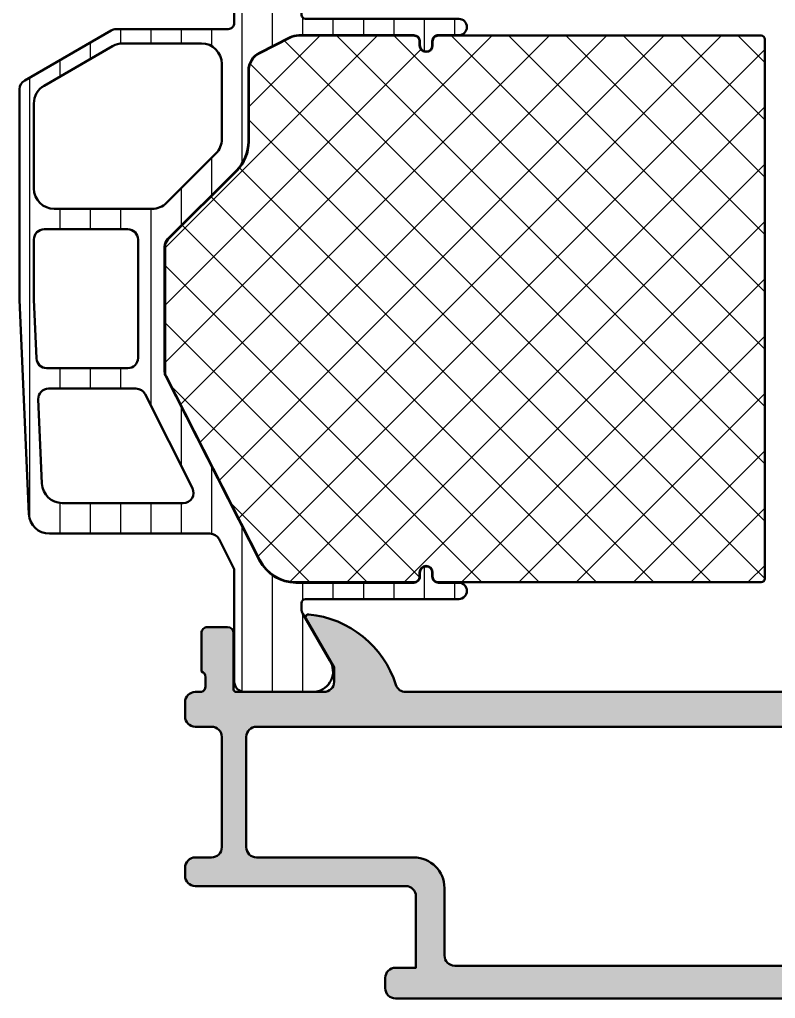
# Model space of a CAD drawing. Extents: x -30 to 68, y 10 to 95.
# Drawn here: x -10.9 to 26.1, y 10 to 57.91 of the extents above; entities that cross this region are included whole.
import ezdxf

# ---------------------------------------------------------------- set-up
doc = ezdxf.new("R2010")
doc.units = 0
for name, color, linetype, lineweight in [('0S-Alu contour', 7, 'Continuous', 50), ('0S-Alu hatch', 252, 'Continuous', 25), ('0S-Plastic contour', 254, 'Continuous', 50), ('0S-Plastic hatch', 253, 'Continuous', 25), ('0S-PT contour', 91, 'Continuous', 50), ('0S-PT hatch', 103, 'Continuous', 25)]:
    doc.layers.add(name, color=color, linetype=linetype, lineweight=lineweight)

# ---------------------------------------------------------------- blocks, each defined once
blk = doc.blocks.new('357030__1D7EA560_1CFF_4A0E_B555_128E01768698_')
at = {"layer": '0S-Alu hatch'}
h = blk.add_hatch(color=256, dxfattribs=at)
edge = h.paths.add_edge_path()
edge.add_ellipse((-1.499999999999957, 17.40000000000117), major_axis=(-0.4999999999999858, 0), ratio=1, start_angle=90.00000000000159, end_angle=180, ccw=False)
edge.add_line((-1.499999999999943, 16.90000000000118), (-2.29999999999994, 16.90000000000118))
edge.add_arc((-2.299999999999954, 16.40000000000118), 0.5, 89.99999999999837, 180)
edge.add_line((-2.799999999999954, 16.40000000000118), (-2.799999999999954, 16.00000000000116))
edge.add_arc((-2.299999999999968, 16.00000000000116), 0.4999999999999858, 180, 269.9999999999984)
edge.add_line((-2.299999999999982, 15.50000000000117), (7.999999999999992, 15.50000000000118))
edge.add_ellipse((8.000000000000028, 15.00000000000118), major_axis=(-0.5000000000000036, 0), ratio=1, start_angle=180, end_angle=270.0000000000041, ccw=False)
edge.add_line((8.50000000000003, 15.00000000000118), (8.500000000000028, 11.50000000000119))
edge.add_line((8.500000000000028, 11.50000000000119), (7.500000000000028, 11.5000000000012))
edge.add_arc((7.500000000000028, 11.00000000000121), 0.4999999999999876, 90, 180)
edge.add_line((7.00000000000004, 11.00000000000121), (7.000000000000028, 10.5000000000012))
edge.add_arc((7.5, 10.50000000000118), 0.4999999999999716, 180, 269.9999999999968)
edge.add_line((7.499999999999971, 10.00000000000121), (62.51516230869379, 10.00000000000118))
edge.add_arc((62.51516230869379, 11.00000000000117), 0.9999999999999928, 270, 330.0000000000002)
edge.add_line((63.38118771247822, 10.50000000000118), (67.93301270189221, 18.38399214882798))
edge.add_arc((67.4999999999997, 18.63399214882808), 0.5000000000002983, 330.000000000007, 360)
edge.add_line((68, 18.63399214882808), (68.00000000000003, 19.50001755261261))
edge.add_arc((67.49988893498801, 19.49990648760052), 0.5001110773447185, 0.0127242862475983, 89.98727571377123)
edge.add_line((67.50000000000006, 20.00001755261255), (66.19999976158144, 20.00002518200709))
edge.add_arc((66.20012636111603, 19.49989858247255), 0.5001266155579276, 90.01450356544221, 179.985496434536)
edge.add_line((65.69999976158148, 19.50002518200733), (65.69999999999996, 19.00002518200709))
edge.add_line((65.69999999999996, 19.00002518200709), (66.15963058617086, 19.00002768697197))
edge.add_ellipse((66.15963331086046, 18.50002768697939), major_axis=(-0.4999999999999988, 0), ratio=1, start_angle=145.9999999999972, end_angle=270.00031222642843, ccw=False)
edge.add_line((66.57415209713795, 18.22043123524399), (62.25727891424387, 11.82040354826576))
edge.add_ellipse((61.84276012796631, 12.10000000000118), major_axis=(-0.5000000000000491, 0), ratio=1, start_angle=89.9999999999983, end_angle=145.9999999999986, ccw=False)
edge.add_line((61.8427601279663, 11.60000000000112), (61.19999952316288, 11.60000000000117))
edge.add_ellipse((61.19999952316288, 12.10000000000122), major_axis=(-0.5000000000000498, 0), ratio=1, start_angle=0, end_angle=90.0000000000008, ccw=False)
edge.add_line((60.69999952316283, 12.10000000000122), (60.69999952316294, 19.00003281140163))
edge.add_line((60.69999952316294, 19.00003281140163), (61.70000000000005, 19.00003281140162))
edge.add_line((61.70000000000005, 19.00003281140162), (61.69999952316283, 19.5000328114016))
edge.add_arc((61.20001632405638, 19.50004961229518), 0.499983199388732, 359.9980746948052, 450.0019253052711)
edge.add_line((61.19999952316288, 20.00003281140164), (59.8999944368999, 20.00001958706603))
edge.add_arc((59.89999952316289, 19.50001958709188), 0.5000000000000135, 90.00058284280537, 180)
edge.add_line((59.39999952316288, 19.50001958709188), (59.39999952316288, 15.50003223253939))
edge.add_ellipse((58.89999952316292, 15.50003223253943), major_axis=(-0.4999999999999503, 0), ratio=1, start_angle=89.9917698571349, end_angle=180, ccw=False)
edge.add_line((58.89992770161772, 15.00003223769781), (58.40007134470806, 15.00010407741864))
edge.add_arc((58.39999952316293, 14.50010408257686), 0.5000000000001174, 89.9917698571431, 180)
edge.add_line((57.89999952316282, 14.50010408257686), (57.89999952316296, 14.30003457070877))
edge.add_arc((58.39999952316289, 14.30003457070872), 0.499999999999929, 180, 269.9999999999951)
edge.add_line((58.39999952316285, 13.80003457070879), (58.89999952316284, 13.8000345707088))
edge.add_ellipse((58.89999952316287, 13.3000345707088), major_axis=(-0.5, 0), ratio=1, start_angle=180, end_angle=270.00000000000324, ccw=False)
edge.add_line((59.39999952316288, 13.3000345707088), (59.39999952316279, 12.10000000000118))
edge.add_ellipse((58.89999952316276, 12.10000000000116), major_axis=(-0.5000000000000285, 0), ratio=1, start_angle=90.00000000000318, end_angle=180, ccw=False)
edge.add_line((58.89999952316279, 11.60000000000113), (45.99999999999996, 11.60000000000114))
edge.add_line((45.99999999999996, 11.60000000000114), (39.90049628097907, 12.20995037190325))
edge.add_ellipse((40.00000000000006, 13.20498756211327), major_axis=(-1.000000000000025, 0), ratio=1, start_angle=0, end_angle=84.28940686250121, ccw=False)
edge.add_line((39.00000000000004, 13.20498756211327), (39.00000000000006, 22.80000000000108))
edge.add_ellipse((39.50000000000008, 22.80000000000111), major_axis=(-0.5000000000000214, 0), ratio=1, start_angle=270.00000000000244, end_angle=360, ccw=False)
edge.add_line((39.50000000000006, 23.30000000000113), (40.50000000000006, 23.30000000000115))
edge.add_arc((40.50000000000006, 23.80000000000114), 0.4999999999999894, 269.9999999999992, 360)
edge.add_line((41.00000000000005, 23.80000000000114), (41.00000000000005, 25.00000000000123))
edge.add_ellipse((41.07883644654314, 25.26752059199437), major_axis=(-0.2788950563274547, 0), ratio=1, start_angle=-1.1645893741040823, end_angle=73.58012358050149, ccw=False)
edge.add_line((40.79999900000006, 25.27318899999277), (40.79999900000004, 25.72678299999271))
edge.add_ellipse((41.07886709564323, 25.73244365946978), major_axis=(-0.2789255417371719, 0), ratio=1, start_angle=-73.5754054446449, end_angle=1.1628700728869035, ccw=False)
edge.add_line((41.00000000000005, 25.99998699999274), (41.00000000000008, 27.87999800000123))
edge.add_arc((40.70000000000004, 27.8799980000012), 0.3000000000000398, 0, 90.00000000000543)
edge.add_line((40.70000000000002, 28.17999800000124), (39.72002568095723, 28.17999800000124))
edge.add_arc((39.72002568095727, 27.8799980000013), 0.2999999999999439, 90.0000000000068, 180)
edge.add_line((39.42002568095733, 27.8799980000013), (39.42002568095728, 25.12000000000123))
edge.add_ellipse((39.30002568095723, 25.12000000000123), major_axis=(-0.1200000000000543, 0), ratio=1, start_angle=89.9999999999967, end_angle=180, ccw=False)
edge.add_line((39.30002568095722, 25.00000000000118), (35.00000000000008, 25.00000000000119))
edge.add_ellipse((35.00000000000005, 25.5000000000012), major_axis=(-0.5000000000000071, 0), ratio=1, start_angle=0, end_angle=90.00000000000318, ccw=False)
edge.add_line((34.50000000000005, 25.5000000000012), (34.50000000000005, 26.20000000000118))
edge.add_line((34.50000000000005, 26.20000000000118), (35.88149545762244, 28.59282032302874))
edge.add_arc((35.76188021535177, 28.66188021535288), 0.1381197846482956, 330.0000000000015, 455.6225775507983)
edge.add_arc((36.23822324117396, 23.8233911381537), 4.99999999999968, 95.62257755079499, 162.2515836439312)
edge.add_ellipse((31.00000000000013, 25.5000000000015), major_axis=(-0.5000000000003353, 0), ratio=1, start_angle=89.99999999998619, end_angle=162.251583643919, ccw=False)
edge.add_line((31.00000000000001, 25.00000000000117), (8.000000000000062, 25.00000000000118))
edge.add_ellipse((8.000000000000036, 25.50000000000145), major_axis=(-0.50000000000027, 0), ratio=1, start_angle=17.748416356074074, end_angle=90.00000000000318, ccw=False)
edge.add_arc((2.761776758826215, 23.82339113815362), 4.999999999999748, 17.74841635606982, 84.3774224492059)
edge.add_arc((3.238119784648347, 28.66188021535288), 0.1381197846482941, 84.37742244920972, 209.9999999999935)
edge.add_line((3.11850454237768, 28.59282032302875), (4.500000000000056, 26.20000000000116))
edge.add_line((4.500000000000056, 26.20000000000116), (4.500000000000063, 25.50000000000118))
edge.add_ellipse((4.000000000000035, 25.5000000000012), major_axis=(-0.5000000000000285, 0), ratio=1, start_angle=89.9999999999975, end_angle=180, ccw=False)
edge.add_line((4.000000000000014, 25.00000000000117), (-0.3000256809571908, 25.00000000000118))
edge.add_ellipse((-0.3000256809571766, 25.12000000000121), major_axis=(-0.1200000000000259, 0), ratio=1, start_angle=0, end_angle=89.99999999999329, ccw=False)
edge.add_line((-0.4200256809572025, 25.12000000000121), (-0.4200256809572096, 27.87999800000118))
edge.add_arc((-0.7200256809572068, 27.87999800000119), 0.2999999999999971, 0, 90)
edge.add_line((-0.7200256809572068, 28.17999800000118), (-1.69999999999996, 28.17999800000119))
edge.add_arc((-1.699999999999974, 27.87999800000117), 0.3000000000000256, 89.99999999999729, 180)
edge.add_line((-2, 27.87999800000117), (-1.999999999999985, 25.99998699999267))
edge.add_ellipse((-2.078867095643119, 25.73244365946975), major_axis=(-0.2789255417371206, 0), ratio=1, start_angle=178.8371299271148, end_angle=253.5754054446509, ccw=False)
edge.add_line((-1.799998999999979, 25.7267829999927), (-1.799998999999999, 25.27318899999264))
edge.add_ellipse((-2.078836446543036, 25.26752059199429), major_axis=(-0.2788950563274231, 0), ratio=1, start_angle=106.4198764194885, end_angle=181.1645893740925, ccw=False)
edge.add_line((-2.000000000000013, 25.00000000000118), (-2.299999999999982, 25.00000000000118))
edge.add_arc((-2.299999999999997, 24.50000000000119), 0.4999999999999929, 89.99999999999837, 180)
edge.add_line((-2.79999999999999, 24.50000000000119), (-2.799999999999968, 23.80000000000122))
edge.add_arc((-2.299999999999926, 23.80000000000123), 0.5000000000000427, 180, 270)
edge.add_line((-2.299999999999926, 23.30000000000119), (-1.499999999999943, 23.30000000000119))
edge.add_ellipse((-1.499999999999914, 22.80000000000122), major_axis=(-0.499999999999961, 0), ratio=1, start_angle=180, end_angle=270.00000000000324, ccw=False)
edge.add_line((-0.9999999999999538, 22.80000000000122), (-0.9999999999999715, 17.40000000000118))
edge = h.paths.add_edge_path()
edge.add_ellipse((0.7000000000000455, 17.40000000000118), major_axis=(-0.5, 0), ratio=1, start_angle=0, end_angle=90, ccw=False)
edge.add_line((0.2000000000000455, 17.40000000000117), (0.2000000000000455, 22.80000000000118))
edge.add_ellipse((0.7000000000000455, 22.80000000000118), major_axis=(-0.5, 0), ratio=1, start_angle=270, end_angle=360, ccw=False)
edge.add_line((0.7000000000000455, 23.30000000000118), (37.30000000000001, 23.30000000000118))
edge.add_ellipse((37.30000000000002, 22.80000000000116), major_axis=(-0.5000000000000214, 0), ratio=1, start_angle=180, end_angle=270.0000000000008, ccw=False)
edge.add_line((37.80000000000004, 22.80000000000117), (37.80000000000007, 12.10000000000121))
edge.add_ellipse((37.30000000000004, 12.10000000000121), major_axis=(-0.5000000000000285, 0), ratio=1, start_angle=89.9999999999967, end_angle=180, ccw=False)
edge.add_line((37.30000000000001, 11.60000000000118), (10.40000000000002, 11.60000000000118))
edge.add_ellipse((10.40000000000004, 12.10000000000117), major_axis=(-0.4999999999999929, 0), ratio=1, start_angle=0, end_angle=89.9999999999975, ccw=False)
edge.add_line((9.900000000000048, 12.10000000000119), (9.900000000000018, 15.40000000000119))
edge.add_arc((8.400000000000027, 15.40000000000119), 1.499999999999992, 0, 89.99999999999973)
edge.add_line((8.400000000000034, 16.90000000000118), (0.7000000000000455, 16.90000000000118))
at = {"layer": '0S-Alu contour', "color": 7}
for points in [[(3.11850454237768, 28.59282032302875), (4.500000000000056, 26.20000000000116), (4.500000000000063, 25.50000000000118)], [(-2, 27.87999800000117), (-1.999999999999985, 25.99998699999267)], [(-0.7200256809572068, 28.17999800000118), (-1.69999999999996, 28.17999800000119)], [(-0.4200256809572025, 25.12000000000121), (-0.4200256809572096, 27.87999800000118)], [(-1.799998999999979, 25.7267829999927), (-1.799998999999999, 25.27318899999264)], [(-2.000000000000013, 25.00000000000118), (-2.299999999999982, 25.00000000000118)], [(4.000000000000014, 25.00000000000117), (-0.3000256809571908, 25.00000000000118)], [(31.00000000000001, 25.00000000000117), (8.000000000000062, 25.00000000000118)], [(-2.79999999999999, 24.50000000000119), (-2.799999999999968, 23.80000000000122)], [(-2.299999999999926, 23.30000000000119), (-1.499999999999943, 23.30000000000119)], [(0.7000000000000455, 23.30000000000118), (37.30000000000001, 23.30000000000118)], [(-0.9999999999999538, 22.80000000000122), (-0.9999999999999715, 17.40000000000118)], [(0.2000000000000455, 17.40000000000117), (0.2000000000000455, 22.80000000000118)], [(-1.499999999999943, 16.90000000000118), (-2.29999999999994, 16.90000000000118)], [(8.400000000000034, 16.90000000000118), (0.7000000000000455, 16.90000000000118)], [(-2.799999999999954, 16.40000000000118), (-2.799999999999954, 16.00000000000116)], [(-2.299999999999982, 15.50000000000117), (7.999999999999992, 15.50000000000118)], [(9.900000000000048, 12.10000000000119), (9.900000000000018, 15.40000000000119)], [(8.50000000000003, 15.00000000000118), (8.500000000000028, 11.50000000000119), (7.500000000000028, 11.5000000000012)], [(37.30000000000001, 11.60000000000118), (10.40000000000002, 11.60000000000118)], [(7.00000000000004, 11.00000000000121), (7.000000000000028, 10.5000000000012)], [(7.499999999999971, 10.00000000000121), (62.51516230869379, 10.00000000000118)]]:
    blk.add_lwpolyline(points, dxfattribs=at)
for centre, radius, start, end in [((3.238119784648347, 28.66188021535288), 0.1381197846482941, 84.37742244920972, 209.9999999999935), ((2.761776758826215, 23.82339113815362), 4.999999999999748, 17.74841635606982, 84.3774224492059), ((-1.699999999999974, 27.87999800000117), 0.3000000000000256, 89.99999999999729, 180), ((-0.7200256809572068, 27.87999800000119), 0.2999999999999971, 0, 90), ((-2.299999999999997, 24.50000000000119), 0.4999999999999929, 89.99999999999837, 180), ((-2.299999999999926, 23.80000000000123), 0.5000000000000427, 180, 270), ((-2.299999999999954, 16.40000000000118), 0.5, 89.99999999999837, 180), ((8.400000000000027, 15.40000000000119), 1.499999999999992, 0, 89.99999999999973), ((-2.299999999999968, 16.00000000000116), 0.4999999999999858, 180, 269.9999999999984), ((7.500000000000028, 11.00000000000121), 0.4999999999999876, 90, 180), ((7.5, 10.50000000000118), 0.4999999999999716, 180, 269.9999999999968)]:
    blk.add_arc(centre, radius, start, end, dxfattribs=at)
at = {"layer": '0S-Alu contour', "color": 7, "extrusion": (0, 0, -1)}
for centre, radius, start, end in [((2.078867095643119, 25.73244365946975), 0.2789255417371206, 106.4245945553491, 181.1628700728853), ((-4.000000000000035, 25.5000000000012), 0.5000000000000285, 180, 270.0000000000025), ((2.078836446543036, 25.26752059199429), 0.2788950563274231, 178.8354106259075, 253.5801235805115), ((0.3000256809571766, 25.12000000000121), 0.1200000000000259, 270.0000000000068, 0), ((-8.000000000000036, 25.50000000000145), 0.50000000000027, 269.9999999999968, 342.2515836439259), ((1.499999999999914, 22.80000000000122), 0.499999999999961, 89.99999999999675, 180), ((-0.7000000000000455, 22.80000000000118), 0.5, 0, 90), ((1.499999999999957, 17.40000000000117), 0.4999999999999858, 180, 269.9999999999984), ((-0.7000000000000455, 17.40000000000118), 0.5, 270, 0), ((-8.000000000000028, 15.00000000000118), 0.5000000000000036, 89.99999999999594, 180), ((-10.40000000000004, 12.10000000000117), 0.4999999999999929, 270.0000000000025, 0)]:
    blk.add_arc(centre, radius, start, end, dxfattribs=at)
blk = doc.blocks.new('284043__25168986_6EFD_470F_A952_3BB2CEE1BB8D___A9C85227_8620_4656_8757_B1713C1164D4_')
at = {"layer": '0S-Plastic hatch'}
h = blk.add_hatch(dxfattribs=at)
h.set_pattern_fill('ANSI31', color=256, scale=0.4680000000000001, angle=45, style=0)
h.set_pattern_definition([(90, (0, 0), (-1.4859, 0), [])])
edge = h.paths.add_edge_path()
edge.add_ellipse((-0.6894094409476282, 57.75000000000336), major_axis=(-0.3000000000000096, 0), ratio=1, start_angle=90.00000000000267, end_angle=180.0079886915353, ccw=False)
edge.add_line((-0.689409440947614, 57.45000000000335), (-6.165970436409693, 57.45000000000337))
edge.add_arc((-6.165970436409793, 56.95000000000301), 0.5000000000003624, 89.99999999998862, 119.999999999991)
edge.add_line((-6.415970436409907, 57.38301270189558), (-10.64994503262528, 54.93852632902854))
edge.add_arc((-10.39994503262541, 54.50551362713614), 0.5000000000000941, 119.9999999999768, 180)
edge.add_line((-10.8999450326255, 54.50551362713614), (-10.89994503262551, 44.20188277422144))
edge.add_line((-10.89994503262551, 44.20188277422144), (-10.44170151195214, 33.70638061263785))
edge.add_arc((-9.442653290370458, 33.75000000000321), 0.9999999999998316, 182.5000000000017, 270.0000000000065)
edge.add_line((-9.442653290370345, 32.75000000000338), (-1.582449368332788, 32.75000000000336))
edge.add_ellipse((-1.582449368332746, 32.25000000000354), major_axis=(-0.4999999999998153, 0), ratio=1, start_angle=207.0072193886972, end_angle=270.0000000000049, ccw=False)
edge.add_line((-1.136974711653971, 32.47705138241894), (-0.4219590108660043, 31.07419106754132))
edge.add_ellipse((-0.6892438048734136, 30.9379602380921), major_axis=(-0.3000000000000101, 0), ratio=1, start_angle=179.9920113084649, end_angle=207.0072193886818, ccw=False)
edge.add_line((-0.389243807789469, 30.93791840940117), (-0.3900006170636914, 25.50999861706489))
edge.add_arc((0.1099953603749242, 25.50999597743981), 0.4999959774455833, 179.9996975182267, 270.0003024811867)
edge.add_line((0.1099980000000044, 25.0100000000012), (3.586539498099469, 25.01000000000119))
edge.add_arc((3.444228849108128, 25.99981807472405), 0.9999960709244792, 278.181608051899, 392.7270160998406)
edge.add_line((4.285481498099478, 26.5404530000012), (2.966964645140819, 28.8241914929912))
edge.add_ellipse((3.399977361871222, 29.07419146729075), major_axis=(-0.5000000000000189, 0), ratio=1, start_angle=0.001175055589214935, end_angle=29.99999659934241, ccw=False)
edge.add_line((2.899977361976354, 29.07418121299629), (2.900054967374501, 29.3499999995764))
edge.add_ellipse((3.100054967587951, 29.34999999978992), major_axis=(-0.2000000002134499, 0), ratio=1, start_angle=270.00000006120507, end_angle=360, ccw=False)
edge.add_line((3.100054967374305, 29.55000000000337), (10.60005496737448, 29.55000000000338))
edge.add_arc((10.60005496737451, 29.95000000000338), 0.3999999999999986, 269.9999999999959, 449.9999999999959)
edge.add_line((10.60005496737454, 30.35000000000338), (9.600054967374597, 30.35000000000336))
edge.add_ellipse((9.600054967374488, 30.65000000000331), major_axis=(-0.2999999999999474, 0), ratio=1, start_angle=0, end_angle=90.0000000000204, ccw=False)
edge.add_line((9.300054967374543, 30.65000000000331), (9.300054967374585, 30.85000000000338))
edge.add_arc((9.000054967374545, 30.85000000000338), 0.3000000000000398, 0, 180)
edge.add_line((8.700054967374506, 30.85000000000338), (8.700054967374477, 30.65000000000329))
edge.add_ellipse((8.400054967374594, 30.65000000000332), major_axis=(-0.2999999999998835, 0), ratio=1, start_angle=89.9999999999946, end_angle=180, ccw=False)
edge.add_line((8.400054967374565, 30.35000000000343), (2.629705717146478, 30.35000000000339))
edge.add_ellipse((2.62970571714662, 32.35000000000344), major_axis=(-2.000000000000042, 0), ratio=1, start_angle=27.007219388690203, end_angle=89.99999999999591, ccw=False)
edge.add_line((0.8478070904307159, 31.44179447034171), (-3.745419689304327, 40.45370226400222))
edge.add_ellipse((-3.299945032625757, 40.68075364641777), major_axis=(-0.4999999999997004, 0), ratio=1, start_angle=0, end_angle=27.007219388723115, ccw=False)
edge.add_line((-3.799945032625457, 40.68075364641777), (-3.799945032625487, 46.8044155877317))
edge.add_ellipse((-3.299945032625487, 46.8044155877317), major_axis=(-0.5, 0), ratio=1, start_angle=314.99999999999727, end_angle=360, ccw=False)
edge.add_line((-3.653498423218744, 47.157968978325), (-0.2857314702524856, 50.52573593129103))
edge.add_arc((-1.699945032625535, 51.93994949366418), 2, 314.9999999999981, 360)
edge.add_line((0.3000549673744652, 51.93994949366418), (0.3000549673745922, 55.40247913859655))
edge.add_ellipse((1.300054967374521, 55.4024791385965), major_axis=(-0.999999999999929, 0), ratio=1, start_angle=296.98646930829625, end_angle=360, ccw=False)
edge.add_line((0.8462748960453143, 56.2935928501195), (2.314224088476777, 57.04111371152644))
edge.add_ellipse((2.768004159805784, 56.15000000000441), major_axis=(-0.9999999999989642, 0), ratio=1, start_angle=270.00000000001467, end_angle=296.9864693083115, ccw=False)
edge.add_line((2.768004159805528, 57.15000000000338), (8.400054967374423, 57.15000000000333))
edge.add_ellipse((8.40005496737438, 56.85000000000345), major_axis=(-0.2999999999998835, 0), ratio=1, start_angle=180, end_angle=269.99999999999187, ccw=False)
edge.add_line((8.700054967374262, 56.85000000000345), (8.700054967374506, 56.65000000000336))
edge.add_arc((9.000054967374515, 56.65000000000336), 0.3000000000000114, 180, 360)
edge.add_line((9.300054967374528, 56.65000000000336), (9.300054967374535, 56.8500000000033))
edge.add_ellipse((9.60005496737439, 56.85000000000338), major_axis=(-0.299999999999855, 0), ratio=1, start_angle=269.99999999999864, end_angle=360, ccw=False)
edge.add_line((9.600054967374398, 57.15000000000324), (10.60005496737448, 57.15000000000338))
edge.add_arc((10.60005496737445, 57.55000000000339), 0.4000000000000057, 270.0000000000041, 450.000000000004)
edge.add_line((10.60005496737442, 57.95000000000339), (3.100054967374362, 57.95000000000342))
edge.add_ellipse((3.100054967374532, 58.15000000000333), major_axis=(-0.1999999999999034, 0), ratio=1, start_angle=0, end_angle=89.99999999995123, ccw=False)
edge.add_line((2.900054967374629, 58.15000000000333), (2.899977361976354, 58.42581878700526))
edge.add_ellipse((3.399977361871194, 58.42580853271162), major_axis=(-0.4999999999999902, 0), ratio=1, start_angle=330.0000034006566, end_angle=359.9988249447209, ccw=False)
edge.add_line((2.96696464514082, 58.67580850701116), (4.285481498099471, 60.9595470000012))
edge.add_arc((3.444228849108128, 61.50018192527835), 0.99999607092447, 327.2729839001595, 441.818391948101)
edge.add_line((3.586539498099468, 62.4900000000012), (0.1099980000000045, 62.4900000000012))
edge.add_arc((0.1099953603749242, 61.99000402256257), 0.4999959774455975, 89.9996975188133, 180.0003024817733)
edge.add_line((-0.3900006170637055, 61.99000138293238), (-0.3894094438636841, 57.75004182869442))
edge = h.paths.add_edge_path()
edge.add_ellipse((-4.414158594998525, 49.65000000000337), major_axis=(-0.9999999999999998, 0), ratio=1, start_angle=90, end_angle=135.0000000000001, ccw=False)
edge.add_line((-4.414158594998525, 48.65000000000337), (-9.199945032625465, 48.65000000000337))
edge.add_ellipse((-9.199945032625465, 49.65000000000337), major_axis=(-1, 0), ratio=1, start_angle=0, end_angle=90, ccw=False)
edge.add_line((-10.19994503262546, 49.65000000000337), (-10.19994503262546, 53.81269330410873))
edge.add_ellipse((-9.199945032625465, 53.81269330410873), major_axis=(-1, 0), ratio=1, start_angle=300.00000000000034, end_angle=360, ccw=False)
edge.add_line((-9.699945032625468, 54.67871870789316), (-6.344431405492509, 56.61602540378781))
edge.add_ellipse((-5.8444314054925, 55.75000000000338), major_axis=(-1, 0), ratio=1, start_angle=270.0000000000008, end_angle=300.00000000000057, ccw=False)
edge.add_line((-5.844431405492514, 56.75000000000338), (-1.999945032625419, 56.75000000000338))
edge.add_ellipse((-1.999945032625419, 55.75000000000338), major_axis=(-1, 0), ratio=1, start_angle=180, end_angle=270, ccw=False)
edge.add_line((-0.9999450326254191, 55.75000000000338), (-0.9999450326254165, 52.06421356237648))
edge.add_ellipse((-1.999945032625419, 52.06421356237648), major_axis=(-1.000000000000002, 0), ratio=1, start_angle=135.0000000000004, end_angle=180, ccw=False)
edge.add_line((-1.292838251438866, 51.35710678118993), (-3.707051813811976, 48.94289321881682))
edge = h.paths.add_edge_path()
edge.add_ellipse((-8.807477825119108, 35.25000000000336), major_axis=(-0.9999999999999644, 0), ratio=1, start_angle=2.5000000000035243, end_angle=89.9999999999992, ccw=False)
edge.add_line((-9.806526046700924, 35.20638061263796), (-9.98648814441663, 39.32819030632095))
edge.add_ellipse((-9.486964033625853, 39.35000000000353), major_axis=(-0.499999999999844, 0), ratio=1, start_angle=-90.00000000002109, end_angle=2.499999999990507, ccw=False)
edge.add_line((-9.486964033625666, 39.85000000000337), (-5.201609791065834, 39.85000000000336))
edge.add_ellipse((-5.201609791065848, 39.35000000000328), major_axis=(-0.5000000000000853, 0), ratio=1, start_angle=206.7367475977952, end_angle=269.9999999999984, ccw=False)
edge.add_line((-4.75506827785762, 39.57494594235786), (-2.437811529662443, 34.97494594235779))
edge.add_ellipse((-2.884353042870529, 34.75000000000329), major_axis=(-0.4999999999999219, 0), ratio=1, start_angle=89.9999999999983, end_angle=206.7367475977945, ccw=False)
edge.add_line((-2.884353042870543, 34.25000000000337), (-8.80747782511912, 34.25000000000339))
edge = h.paths.add_edge_path()
edge.add_ellipse((-9.574285919442687, 41.35000000000338), major_axis=(-0.5000000000000142, 0), ratio=1, start_angle=2.500000000001819, end_angle=90.00000000000159, ccw=False)
edge.add_line((-10.07381003023363, 41.32819030632069), (-10.19994503262546, 44.21715682855451))
edge.add_line((-10.19994503262546, 44.21715682855451), (-10.19994503262546, 47.15000000000337))
edge.add_ellipse((-9.699945032625465, 47.15000000000337), major_axis=(-0.5, 0), ratio=1, start_angle=270, end_angle=360, ccw=False)
edge.add_line((-9.699945032625465, 47.65000000000337), (-5.599945032625441, 47.65000000000337))
edge.add_ellipse((-5.599945032625441, 47.15000000000337), major_axis=(-0.5, 0), ratio=1, start_angle=180, end_angle=270, ccw=False)
edge.add_line((-5.099945032625441, 47.15000000000337), (-5.099945032625438, 41.35000000000336))
edge.add_ellipse((-5.599945032625441, 41.35000000000336), major_axis=(-0.5000000000000036, 0), ratio=1, start_angle=90, end_angle=180, ccw=False)
edge.add_line((-5.599945032625441, 40.85000000000336), (-9.574285919442673, 40.85000000000337))
at = {"layer": '0S-Alu contour', "color": 7}
for points in [[(-9.699945032625468, 54.67871870789316), (-6.344431405492509, 56.61602540378781)], [(-5.844431405492514, 56.75000000000338), (-1.999945032625419, 56.75000000000338)], [(-0.9999450326254191, 55.75000000000338), (-0.9999450326254165, 52.06421356237648)], [(-10.19994503262546, 49.65000000000337), (-10.19994503262546, 53.81269330410873)], [(-1.292838251438866, 51.35710678118993), (-3.707051813811976, 48.94289321881682)], [(-4.414158594998525, 48.65000000000337), (-9.199945032625465, 48.65000000000337)], [(-9.699945032625465, 47.65000000000337), (-5.599945032625441, 47.65000000000337)], [(-10.07381003023363, 41.32819030632069), (-10.19994503262546, 44.21715682855451), (-10.19994503262546, 47.15000000000337)], [(-5.099945032625441, 47.15000000000337), (-5.099945032625438, 41.35000000000336)], [(-5.599945032625441, 40.85000000000336), (-9.574285919442673, 40.85000000000337)], [(-9.486964033625666, 39.85000000000337), (-5.201609791065834, 39.85000000000336)], [(-9.806526046700924, 35.20638061263796), (-9.98648814441663, 39.32819030632095)], [(-4.75506827785762, 39.57494594235786), (-2.437811529662443, 34.97494594235779)], [(-2.884353042870543, 34.25000000000337), (-8.80747782511912, 34.25000000000339)]]:
    blk.add_lwpolyline(points, dxfattribs=at)
at = {"layer": '0S-Alu contour', "color": 7, "extrusion": (0, 0, -1)}
for centre, radius, start, end in [((5.8444314054925, 55.75000000000338), 1, 59.99999999999943, 89.9999999999992), ((1.999945032625419, 55.75000000000338), 1, 90, 180), ((9.199945032625465, 53.81269330410873), 1, 0, 59.99999999999968), ((1.999945032625419, 52.06421356237648), 1.000000000000002, 180, 224.9999999999997), ((9.199945032625465, 49.65000000000337), 1, 270, 0), ((4.414158594998525, 49.65000000000337), 0.9999999999999998, 224.9999999999999, 270), ((9.699945032625465, 47.15000000000337), 0.5, 0, 90), ((5.599945032625441, 47.15000000000337), 0.5, 90, 180), ((9.574285919442687, 41.35000000000338), 0.5000000000000142, 269.9999999999984, 357.4999999999982), ((5.599945032625441, 41.35000000000336), 0.5000000000000036, 180, 270), ((9.486964033625853, 39.35000000000353), 0.499999999999844, 357.5000000000095, 90.00000000002115), ((5.201609791065848, 39.35000000000328), 0.5000000000000853, 90.0000000000016, 153.2632524022048), ((8.807477825119108, 35.25000000000336), 0.9999999999999644, 270.0000000000008, 357.4999999999965), ((2.884353042870529, 34.75000000000329), 0.4999999999999219, 153.2632524022055, 270.0000000000017)]:
    blk.add_arc(centre, radius, start, end, dxfattribs=at)
at = {"layer": '0S-Plastic contour', "color": 7}
for points in [[(3.586539498099468, 62.4900000000012), (0.1099980000000045, 62.4900000000012)], [(-0.3900006170637055, 61.99000138293238), (-0.3894094438636841, 57.75004182869442)], [(2.96696464514082, 58.67580850701116), (4.285481498099471, 60.9595470000012)], [(2.900054967374629, 58.15000000000333), (2.899977361976354, 58.42581878700526)], [(10.60005496737442, 57.95000000000339), (3.100054967374362, 57.95000000000342)], [(-6.415970436409907, 57.38301270189558), (-10.64994503262528, 54.93852632902854)], [(-0.689409440947614, 57.45000000000335), (-6.165970436409693, 57.45000000000337)], [(0.8462748960453143, 56.2935928501195), (2.314224088476777, 57.04111371152644)], [(2.768004159805528, 57.15000000000338), (8.400054967374423, 57.15000000000333)], [(9.600054967374398, 57.15000000000324), (10.60005496737448, 57.15000000000338)], [(8.700054967374262, 56.85000000000345), (8.700054967374506, 56.65000000000336)], [(9.300054967374528, 56.65000000000336), (9.300054967374535, 56.8500000000033)], [(0.3000549673744652, 51.93994949366418), (0.3000549673745922, 55.40247913859655)], [(-10.8999450326255, 54.50551362713614), (-10.89994503262551, 44.20188277422144), (-10.44170151195214, 33.70638061263785)], [(-3.653498423218744, 47.157968978325), (-0.2857314702524856, 50.52573593129103)], [(-3.799945032625457, 40.68075364641777), (-3.799945032625487, 46.8044155877317)], [(0.8478070904307159, 31.44179447034171), (-3.745419689304327, 40.45370226400222)], [(-9.442653290370345, 32.75000000000338), (-1.582449368332788, 32.75000000000336)], [(-1.136974711653971, 32.47705138241894), (-0.4219590108660043, 31.07419106754132)], [(-0.389243807789469, 30.93791840940117), (-0.3900006170636914, 25.50999861706489)], [(8.700054967374506, 30.85000000000338), (8.700054967374477, 30.65000000000329)], [(9.300054967374543, 30.65000000000331), (9.300054967374585, 30.85000000000338)], [(8.400054967374565, 30.35000000000343), (2.629705717146478, 30.35000000000339)], [(10.60005496737454, 30.35000000000338), (9.600054967374597, 30.35000000000336)], [(2.899977361976354, 29.07418121299629), (2.900054967374501, 29.3499999995764)], [(3.100054967374305, 29.55000000000337), (10.60005496737448, 29.55000000000338)], [(4.285481498099478, 26.5404530000012), (2.966964645140819, 28.8241914929912)], [(0.1099980000000044, 25.0100000000012), (3.586539498099469, 25.01000000000119)]]:
    blk.add_lwpolyline(points, dxfattribs=at)
for centre, radius, start, end in [((0.1099953603749242, 61.99000402256257), 0.4999959774455975, 89.9996975188133, 180.0003024817733), ((3.444228849108128, 61.50018192527835), 0.99999607092447, 327.2729839001595, 81.81839194810105), ((10.60005496737445, 57.55000000000339), 0.4000000000000057, 270.0000000000041, 90.00000000000406), ((-6.165970436409793, 56.95000000000301), 0.5000000000003624, 89.99999999998862, 119.999999999991), ((9.000054967374515, 56.65000000000336), 0.3000000000000114, 180, 0), ((-10.39994503262541, 54.50551362713614), 0.5000000000000941, 119.9999999999768, 180), ((-1.699945032625535, 51.93994949366418), 2, 314.9999999999981, 0), ((-9.442653290370458, 33.75000000000321), 0.9999999999998316, 182.5000000000017, 270.0000000000065), ((9.000054967374545, 30.85000000000338), 0.3000000000000398, 0, 180), ((10.60005496737451, 29.95000000000338), 0.3999999999999986, 269.9999999999959, 89.99999999999594), ((3.444228849108128, 25.99981807472405), 0.9999960709244792, 278.181608051899, 32.72701609984058), ((0.1099953603749242, 25.50999597743981), 0.4999959774455833, 179.9996975182267, 270.0003024811867)]:
    blk.add_arc(centre, radius, start, end, dxfattribs=at)
at = {"layer": '0S-Plastic contour', "color": 7, "extrusion": (0, 0, -1)}
for centre, radius, start, end in [((-3.399977361871194, 58.42580853271162), 0.4999999999999902, 0.0011750552790585, 29.99999659934338), ((-3.100054967374532, 58.15000000000333), 0.1999999999999034, 270.0000000000488, 0), ((0.6894094409476282, 57.75000000000336), 0.3000000000000096, 179.9920113084647, 269.9999999999973), ((-2.768004159805784, 56.15000000000441), 0.9999999999989642, 63.0135306916885, 89.99999999998533), ((-8.40005496737438, 56.85000000000345), 0.2999999999998835, 90.00000000000813, 180), ((-9.60005496737439, 56.85000000000338), 0.299999999999855, 0, 90.00000000000136), ((-1.300054967374521, 55.4024791385965), 0.999999999999929, 0, 63.01353069170378), ((3.299945032625487, 46.8044155877317), 0.5, 0, 45.00000000000273), ((3.299945032625757, 40.68075364641777), 0.4999999999997004, 332.9927806112769, 0), ((1.582449368332746, 32.25000000000354), 0.4999999999998153, 89.99999999999511, 152.9927806113028), ((-2.62970571714662, 32.35000000000344), 2.000000000000042, 270.0000000000041, 332.9927806113098), ((0.6892438048734136, 30.9379602380921), 0.3000000000000101, 152.9927806113182, 180.0079886915352), ((-8.400054967374594, 30.65000000000332), 0.2999999999998835, 180, 270.0000000000054), ((-9.600054967374488, 30.65000000000331), 0.2999999999999474, 269.9999999999796, 0), ((-3.100054967587951, 29.34999999978992), 0.2000000002134499, 0, 89.99999993879493), ((-3.399977361871222, 29.07419146729075), 0.5000000000000189, 330.0000034006576, 359.9988249444108)]:
    blk.add_arc(centre, radius, start, end, dxfattribs=at)
blk = doc.blocks.new('466760__BA4E23B8_11B2_4372_8FF5_C938536458D4_')
at = {"layer": '0S-PT hatch'}
h = blk.add_hatch(dxfattribs=at)
h.set_pattern_fill('ANSI37', color=256, scale=0.625, angle=90, style=0)
h.set_pattern_definition([(135, (0, 0), (-1.403165018917055, -1.403165018917055), []), (225, (0, 0), (1.403165018917055, -1.403165018917055), [])])
edge = h.paths.add_edge_path()
edge.add_line((9.60005496737456, 30.37000000000339), (25.40010993475198, 30.37000000000336))
edge.add_arc((25.40010993475195, 30.55000000000331), 0.1799999999999535, 270.000000000009, 360)
edge.add_line((25.58010993475191, 30.55000000000331), (25.58010993475208, 56.95000000000456))
edge.add_arc((25.40010993475329, 56.95000000000456), 0.1799999999987918, 0, 89.99999999999548)
edge.add_line((25.4001099347533, 57.13000000000335), (9.600054967374398, 57.13000000000338))
edge.add_arc((9.60005496737439, 56.85000000000338), 0.2800000000000082, 89.99999999999856, 180)
edge.add_line((9.320054967374382, 56.85000000000338), (9.32005496737456, 56.6500000000034))
edge.add_ellipse((9.000054967374545, 56.6500000000034), major_axis=(-0.3200000000000145, 0), ratio=1, start_angle=0, end_angle=180, ccw=False)
edge.add_line((8.68005496737453, 56.6500000000034), (8.680054967374303, 56.8500000000035))
edge.add_arc((8.400054967374373, 56.85000000000344), 0.2799999999999301, 0, 90.00000000002181)
edge.add_line((8.400054967374267, 57.13000000000337), (2.768004159805528, 57.13000000000337))
edge.add_arc((2.768004159805769, 56.1500000000044), 0.9799999999989665, 90.00000000001413, 116.9864693083102)
edge.add_line((2.323299689903369, 57.02329143729599), (0.855350497471818, 56.27577057588911))
edge.add_arc((1.300054967374592, 55.40247913859641), 0.9800000000001311, 116.9864693083002, 180)
edge.add_line((0.3200549673744613, 55.40247913859641), (0.320054967374503, 51.93994949366448))
edge.add_ellipse((-1.699945032625493, 51.93994949366445), major_axis=(-2.019999999999996, 0), ratio=1, start_angle=135.0000000000001, end_angle=180, ccw=False)
edge.add_line((-0.271589334628669, 50.51159379566763), (-3.639356287595063, 47.14382684270122))
edge.add_arc((-3.299945032625544, 46.80441558773169), 0.479999999999982, 134.9999999999982, 180)
edge.add_line((-3.779945032625525, 46.80441558773169), (-3.779945032625462, 40.68075364641752))
edge.add_arc((-3.299945032625785, 40.68075364641778), 0.4799999999996772, 180, 207.0072193887268)
edge.add_line((-3.727600703037167, 40.46278431929884), (0.865626076697708, 31.4508765256382))
edge.add_arc((2.629705717146364, 32.35000000000342), 1.980000000000014, 207.0072193886944, 270.0000000000031)
edge.add_line((2.629705717146474, 30.3700000000034), (8.40005496737458, 30.37000000000336))
edge.add_arc((8.4000549673746, 30.65000000000324), 0.2799999999998768, 269.9999999999956, 360)
edge.add_line((8.680054967374478, 30.65000000000324), (8.68005496737453, 30.85000000000338))
edge.add_ellipse((9.000054967374545, 30.85000000000338), major_axis=(-0.3200000000000145, 0), ratio=1, start_angle=180, end_angle=360, ccw=False)
edge.add_line((9.32005496737456, 30.85000000000338), (9.32005496737456, 30.65000000000323))
edge.add_arc((9.600054967374462, 30.65000000000329), 0.2799999999999017, 180, 270.0000000000204)
at = {"layer": '0S-PT contour', "color": 7}
for points in [[(2.323299689903369, 57.02329143729599), (0.855350497471818, 56.27577057588911)], [(8.400054967374267, 57.13000000000337), (2.768004159805528, 57.13000000000337)], [(25.4001099347533, 57.13000000000335), (9.600054967374398, 57.13000000000338)], [(8.68005496737453, 56.6500000000034), (8.680054967374303, 56.8500000000035)], [(9.320054967374382, 56.85000000000338), (9.32005496737456, 56.6500000000034)], [(25.58010993475191, 30.55000000000331), (25.58010993475208, 56.95000000000456)], [(0.3200549673744613, 55.40247913859641), (0.320054967374503, 51.93994949366448)], [(-0.271589334628669, 50.51159379566763), (-3.639356287595063, 47.14382684270122)], [(-3.779945032625525, 46.80441558773169), (-3.779945032625462, 40.68075364641752)], [(-3.727600703037167, 40.46278431929884), (0.865626076697708, 31.4508765256382)], [(8.680054967374478, 30.65000000000324), (8.68005496737453, 30.85000000000338)], [(9.32005496737456, 30.85000000000338), (9.32005496737456, 30.65000000000323)], [(2.629705717146474, 30.3700000000034), (8.40005496737458, 30.37000000000336)], [(9.60005496737456, 30.37000000000339), (25.40010993475198, 30.37000000000336)]]:
    blk.add_lwpolyline(points, dxfattribs=at)
for centre, radius, start, end in [((2.768004159805769, 56.1500000000044), 0.9799999999989665, 90.00000000001413, 116.9864693083102), ((8.400054967374373, 56.85000000000344), 0.2799999999999301, 0, 90.00000000002181), ((9.60005496737439, 56.85000000000338), 0.2800000000000082, 89.99999999999856, 180), ((25.40010993475329, 56.95000000000456), 0.1799999999987918, 0, 89.99999999999548), ((1.300054967374592, 55.40247913859641), 0.9800000000001311, 116.9864693083002, 180), ((-3.299945032625544, 46.80441558773169), 0.479999999999982, 134.9999999999982, 180), ((-3.299945032625785, 40.68075364641778), 0.4799999999996772, 180, 207.0072193887268), ((2.629705717146364, 32.35000000000342), 1.980000000000014, 207.0072193886944, 270.0000000000031), ((8.4000549673746, 30.65000000000324), 0.2799999999998768, 269.9999999999956, 0), ((9.600054967374462, 30.65000000000329), 0.2799999999999017, 180, 270.0000000000204), ((25.40010993475195, 30.55000000000331), 0.1799999999999535, 270.000000000009, 0)]:
    blk.add_arc(centre, radius, start, end, dxfattribs=at)
at = {"layer": '0S-PT contour', "color": 7, "extrusion": (0, 0, -1)}
for centre, radius, start, end in [((-9.000054967374545, 56.6500000000034), 0.3200000000000145, 180, 0), ((1.699945032625493, 51.93994949366445), 2.019999999999996, 180, 225), ((-9.000054967374545, 30.85000000000338), 0.3200000000000145, 0, 180)]:
    blk.add_arc(centre, radius, start, end, dxfattribs=at)
blk = doc.blocks.new('466760__CCF417D8_DB12_4530_A1F0_C56AD027BCAC_')
at = {"layer": '0S-Alu contour', "color": 7}
blk.add_blockref('357030__1D7EA560_1CFF_4A0E_B555_128E01768698_', (0, 0), dxfattribs=at)
at = {"layer": '0S-Plastic contour', "color": 7}
blk.add_blockref('284043__25168986_6EFD_470F_A952_3BB2CEE1BB8D___A9C85227_8620_4656_8757_B1713C1164D4_', (0, 0), dxfattribs=at)
at = {"layer": '0S-PT contour', "color": 7}
blk.add_blockref('466760__BA4E23B8_11B2_4372_8FF5_C938536458D4_', (0, 0), dxfattribs=at)

msp = doc.modelspace()

# ---------------------------------------------------------------- block references
at = {"layer": '0S-Alu contour', "color": 7}
msp.add_blockref('466760__CCF417D8_DB12_4530_A1F0_C56AD027BCAC_', (0, 0), dxfattribs=at)

doc.saveas('drawing.dxf')
